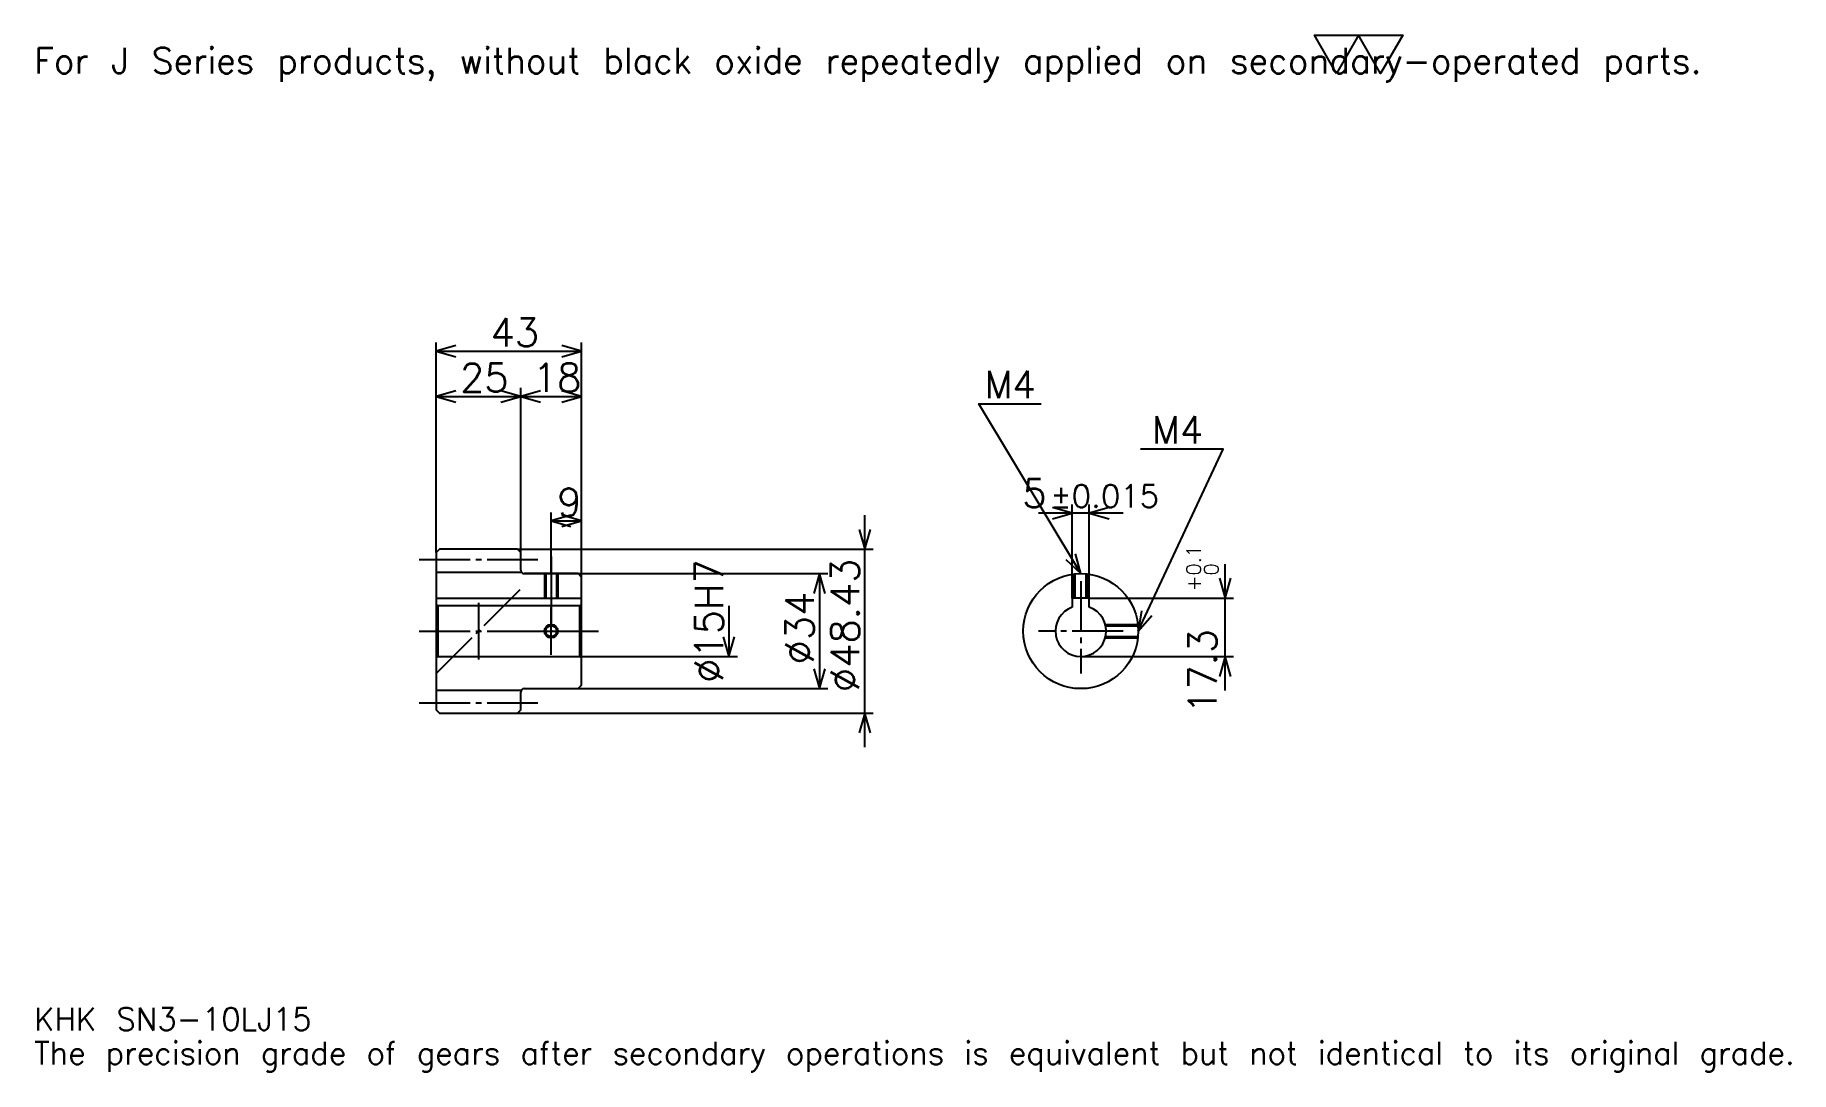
# Model space of a CAD drawing. Extents: x 17 to 536, y 6 to 313.
import ezdxf

# ---------------------------------------------------------------- set-up
doc = ezdxf.new("R2010")
doc.units = 0
doc.linetypes.add('DASHDOT', pattern=[20.086956, 15.065217, -1.673913, 1.673913, -1.673913])
doc.layers.get('0').update_dxf_attribs({"linetype": 'CONTINUOUS'})
doc.layers.add('DASHDOT', color=6, linetype='DASHDOT')
doc.styles.add('KANJI', font='TXT', dxfattribs={"bigfont": 'BIGFONT'})

msp = doc.modelspace()

# ---------------------------------------------------------------- linework, layer by layer
at = {"color": 5}
for p, q in [((135.586975, 160.637131), (135.586975, 221.734955)), ((135.586975, 219.224091), (178.586975, 219.224091)), ((178.586975, 160.637131), (178.586975, 221.734955)), ((160.586975, 160.637131), (160.586975, 208.343658)), ((135.586975, 205.832779), (160.586975, 205.832779)), ((160.586975, 205.832779), (178.586975, 205.832779)), ((169.586975, 160.637131), (169.586975, 171.517563)), ((338.695679, 171.332611), (313.608704, 171.332611)), ((323.652191, 146.223923), (323.652191, 173.843491)), ((328.652191, 146.223923), (328.652191, 173.843491)), ((169.586975, 169.006683), (178.586975, 169.006683)), ((262.282623, 102.167236), (262.282623, 170.680603)), ((135.586975, 159.637131), (135.586975, 160.637131)), ((159.586975, 160.637131), (178.586975, 160.637131)), ((160.586975, 159.637131), (160.586975, 160.637131)), ((169.586975, 153.42392), (169.586975, 160.637131)), ((169.586975, 153.42392), (169.586975, 160.637131)), ((178.586975, 160.637131), (264.793518, 160.637131)), ((178.586975, 152.42392), (178.586975, 160.637131)), ((368.826111, 118.88044), (368.826111, 156.267395)), ((161.586975, 153.42392), (178.586975, 153.42392)), ((178.586975, 153.42392), (251.402191, 153.42392)), ((248.891327, 153.42392), (248.891327, 119.42392)), ((328.652191, 146.223923), (371.336975, 146.223923)), ((222.108719, 143.92392), (222.108719, 128.92392)), ((178.586975, 128.92392), (224.619598, 128.92392)), ((326.152191, 128.92392), (371.336975, 128.92392)), ((161.586975, 119.42392), (178.586975, 119.42392)), ((178.586975, 119.42392), (251.402191, 119.42392)), ((159.586975, 112.210716), (178.586975, 112.210716)), ((178.586975, 112.210716), (264.793518, 112.210716))]:
    msp.add_line(p, q, dxfattribs=at)
at = {"color": 4}
for p, q in [((135.586975, 153.887131), (160.586975, 153.887131)), ((135.586975, 146.223923), (178.586975, 146.223923)), ((136.086975, 143.92392), (136.086975, 128.92392)), ((178.086975, 143.92392), (178.586975, 144.42392)), ((178.086975, 128.92392), (178.586975, 128.42392)), ((135.586975, 118.960716), (160.586975, 118.960716))]:
    msp.add_line(p, q, dxfattribs=at)
at = {"color": 7}
msp.add_line((148.086975, 144.793488), (148.086975, 128.054352), dxfattribs=at)
msp.add_lwpolyline([(401.739136, 301.304352), (395.210876, 312.619995), (421.323914, 312.619995), (414.795654, 301.304352), (408.267395, 312.619995), (401.739136, 301.304352)], dxfattribs=at)
at = {"color": 5}
for points in [[(141.445663, 220.897995), (135.586975, 219.224091), (141.445663, 217.550171)], [(172.728271, 217.550171), (178.586975, 219.224091), (172.728271, 220.897995)], [(141.445663, 207.506683), (135.586975, 205.832779), (141.445663, 204.158875)], [(154.728271, 204.158875), (160.586975, 205.832779), (154.728271, 207.506683)], [(166.445679, 207.506683), (160.586975, 205.832779), (166.445679, 204.158875)], [(172.728271, 204.158875), (178.586975, 205.832779), (172.728271, 207.506683)], [(326.152191, 153.42392), (296.021759, 203.641312), (314.434814, 203.641312)], [(343.152191, 136.42392), (368.260895, 190.25), (343.821777, 190.25)], [(317.793518, 169.658707), (323.652191, 171.332611), (317.793518, 173.006531)], [(334.510864, 173.006531), (328.652191, 171.332611), (334.510864, 169.658707)], [(175.445679, 170.680603), (169.586975, 169.006683), (175.445679, 167.332779)], [(172.728271, 167.332779), (178.586975, 169.006683), (172.728271, 170.680603)], [(260.608704, 166.495819), (262.282623, 160.637131), (263.956543, 166.495819)], [(321.702545, 157.586487), (326.152191, 153.42392), (324.573303, 159.308929)], [(250.565231, 147.565216), (248.891327, 153.42392), (247.217407, 147.565216)], [(367.152191, 152.082611), (368.826111, 146.223923), (370.500031, 152.082611)], [(344.111938, 142.440994), (343.152191, 136.42392), (347.145905, 141.025711)], [(220.434814, 134.782608), (222.108719, 128.92392), (223.782623, 134.782608)], [(247.217407, 125.282616), (248.891327, 119.42392), (250.565231, 125.282616)], [(370.500031, 123.065224), (368.826111, 128.92392), (367.152191, 123.065224)], [(263.956543, 106.35202), (262.282623, 112.210716), (260.608704, 106.35202)]]:
    msp.add_lwpolyline(points, dxfattribs=at)
at = {"color": 4}
for points in [[(160.586975, 154.42392), (160.586975, 159.637131), (159.586975, 160.637131), (136.586975, 160.637131), (135.586975, 159.637131), (135.586975, 128.42392)], [(161.586975, 119.42392), (177.586975, 119.42392), (178.586975, 120.42392), (178.586975, 152.42392), (177.586975, 153.42392), (161.586975, 153.42392)], [(167.586975, 153.42392), (167.586975, 146.223923)], [(167.96698, 153.42392), (167.96698, 146.223923)], [(171.20697, 153.42392), (171.20697, 146.223923)], [(171.586975, 153.42392), (171.586975, 146.223923)], [(324.152191, 146.223923), (324.152191, 153.305862)], [(324.532196, 146.223923), (324.532196, 153.346558)], [(327.772186, 146.223923), (327.772186, 153.346558)], [(328.152191, 146.223923), (328.152191, 153.305862)], [(328.652191, 143.494995), (328.652191, 146.223923), (323.652191, 146.223923), (323.652191, 143.494995)], [(135.586975, 128.42392), (136.086975, 128.92392), (178.086975, 128.92392), (178.086975, 143.92392), (136.086975, 143.92392), (135.586975, 144.42392)], [(333.380615, 138.42392), (343.034119, 138.42392)], [(333.475159, 138.043915), (343.074829, 138.043915)], [(333.380615, 134.42392), (343.034119, 134.42392)], [(333.475159, 134.803925), (343.074829, 134.803925)], [(135.586975, 128.42392), (135.586975, 113.210716), (136.586975, 112.210716), (159.586975, 112.210716), (160.586975, 113.210716), (160.586975, 118.42392)]]:
    msp.add_lwpolyline(points, dxfattribs=at)
for centre, radius in [((326.152191, 136.42392), 17), ((169.586975, 136.42392), 1.62)]:
    msp.add_circle(centre, radius, dxfattribs=at)
at = {"color": 7}
msp.add_circle((169.586975, 136.42392), 2, dxfattribs=at)
at = {"color": 4}
for centre, radius, start, end in [((161.586975, 154.42392), 1, 180, 270), ((326.152191, 136.42392), 7.5, 109.47122094, 70.52877906), ((161.586975, 118.42392), 1, 90, 180)]:
    msp.add_arc(centre, radius, start, end, dxfattribs=at)
at = {"layer": 'DASHDOT', "color": 7}
for p, q in [((130.565231, 157.637131), (165.608719, 157.637131)), ((169.586975, 153.42392), (169.586975, 136.42392)), ((326.152191, 151.245667), (326.152191, 123.902184)), ((135.586975, 123.92392), (160.586975, 148.92392)), ((130.565231, 136.42392), (183.608719, 136.42392)), ((338.67395, 136.42392), (313.630432, 136.42392)), ((130.565231, 115.210716), (165.608719, 115.210716))]:
    msp.add_line(p, q, dxfattribs=at)
for points in [[(169.586975, 158.445663), (169.586975, 141.202179)], [(169.586975, 129.402176), (169.586975, 143.445663)], [(162.565231, 136.42392), (176.608719, 136.42392)]]:
    msp.add_lwpolyline(points, dxfattribs=at)

# ---------------------------------------------------------------- texts
at = {"color": 7, "style": 'KANJI'}
for s, height, p in [('For J Series products, without black oxide repeatedly applied on secondary-operated parts.', 7.532609, (16.73913, 301.304352)), ('43', 8.369565, (151.646759, 220.563217)), ('25', 8.369565, (142.646759, 207.171906)), ('18', 8.369565, (164.146759, 207.171906)), ('M4', 8.034783, (297.695679, 205.315216)), ('M4', 8.034783, (347.169586, 191.92392)), ('9', 8.369565, (171.366867, 170.345825)), ('5', 8.369565, (308.875732, 173.006531)), ('%%p0.015', 6.695652, (317.160583, 173.006531)), ('KHK SN3-10LJ15', 6.695652, (16.73913, 18.413044)), ('The precision grade of gears after secondary operations is equivalent but not identical to its original grade.', 6.695652, (16.73913, 8.369565))]:
    msp.add_text(s, height=height, dxfattribs=at).set_placement(p)
for s, height, p in [('%%c15H7', 8.369565, (220.434814, 121.14946)), ('%%c48.43', 8.369565, (260.608704, 118.429352)), ('0.1', 4.184783, (361.628296, 152.893036)), ('0', 4.184783, (366.817413, 152.893036)), ('+', 4.184783, (361.628296, 148.206085)), ('%%c34', 8.369565, (247.217407, 126.589676)), ('17.3', 8.369565, (366.315247, 111.979294))]:
    msp.add_text(s, height=height, rotation=90, dxfattribs=at).set_placement(p)

doc.saveas('drawing.dxf')
